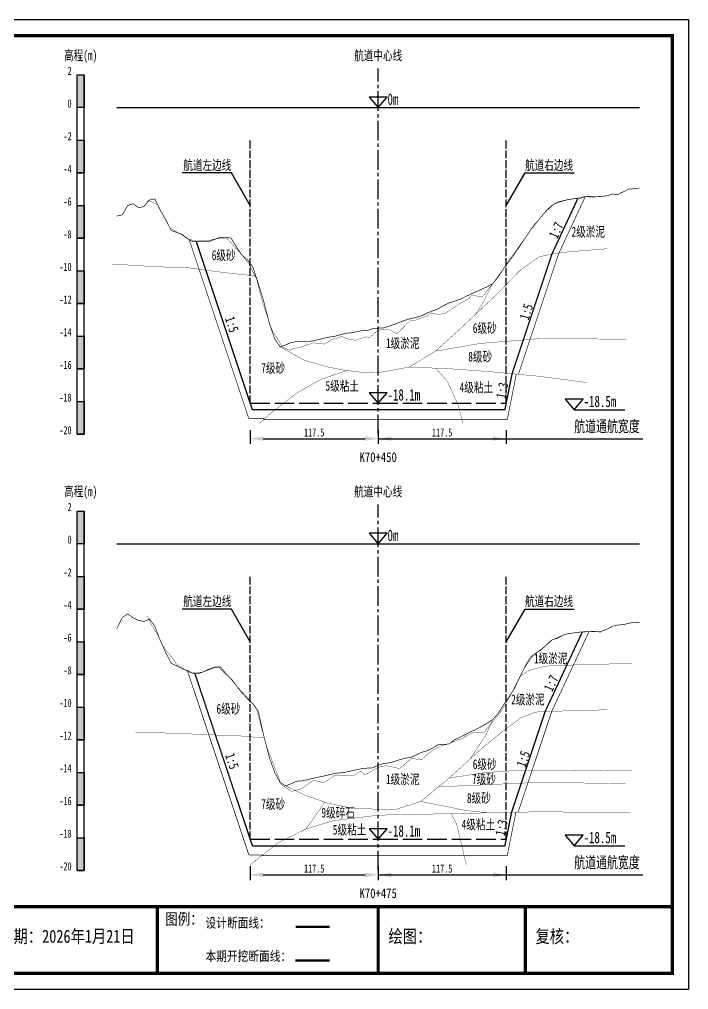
# Model space of a CAD drawing. Header units: millimetres. Extents: x 0 to 1680, y -8762 to 0.
# Drawn here: x 845.2 to 1050, y -4752 to -4455 of the extents above; entities that cross this region are included whole.
import ezdxf
from ezdxf.enums import TextEntityAlignment as Align

# ---------------------------------------------------------------- set-up
doc = ezdxf.new("R2010")
doc.units = ezdxf.units.MM
for name, pattern in [('ACAD_ISO02W100', [15, 12, -3]), ('ACAD_ISO05W100', [33, 24, -3, 0, -3, 0, -3]), ('CENTER2', [1.125, 0.75, -0.125, 0.125, -0.125])]:
    doc.linetypes.add(name, pattern=pattern)
for name, color, linetype in [('0-桩号', 1, 'Continuous'), ('0-航道左右边线标注', 8, 'Continuous'), ('1-疏浚底高', 7, 'Continuous'), ('1-通航宽度', 7, 'Continuous'), ('1-通航底高', 7, 'Continuous'), ('202601', 5, 'Continuous'), ('DMX', 20, 'Continuous'), ('L1', 7, 'Continuous'), ('图幅外框线', 145, 'Continuous'), ('地质分层', 6, 'Continuous'), ('坡比', 1, 'Continuous'), ('尺寸标注', 1, 'Continuous'), ('开挖线', 4, 'Continuous'), ('标尺', 7, 'Continuous'), ('超挖线', 3, 'Continuous'), ('辅助框', 7, 'Continuous'), ('通航底面线', 7, 'ACAD_ISO02W100')]:
    doc.layers.add(name, color=color, linetype=linetype)
doc.styles.get("Standard").update_dxf_attribs({"font": 'arial.ttf'})
doc.styles.add('仿宋', font='仿宋_GB2312.ttf', dxfattribs={"width": 0.8})
doc.styles.add('仿宋GB2312', font='仿宋_GB2312.ttf', dxfattribs={"width": 0.7, "height": 2.5})
doc.styles.add('仿宋体', font='仿宋_GB2312.ttf', dxfattribs={"width": 0.8})
doc.dimstyles.new('2000', dxfattribs={"dimtxt": 3, "dimasz": 2.5, "dimexe": 1.25, "dimexo": 0.625, "dimtad": 1, "dimlfac": 2, "dimdsep": 46, "dimtxsty": 'Standard', "dimcen": 2.5, "dimadec": 0, "dimazin": 0, "dimtfac": 1, "dimtmove": 0, "dimatfit": 3, "dimfxl": 0, "dimarcsym": 0})

# ---------------------------------------------------------------- blocks, each defined once
blk = doc.blocks.new('标尺')
at = {"layer": '标尺', "linetype": 'Continuous'}
for points in [[(-2.116669999959413, 100), (0, 100), (0, 90), (-2.116669999959413, 90)], [(-2.116669999959413, 80), (0, 80), (0, 70), (-2.116669999959413, 70)], [(-2.116669999959413, 60), (0, 60), (0, 50), (-2.116669999959413, 50)], [(-2.116669999959413, 40), (0, 40), (0, 30), (-2.116669999959413, 30)], [(-2.116669999959413, 20), (0, 20), (0, 10), (-2.116669999959413, 10)], [(-2.116669999959413, 0), (0, 0), (0, -10), (-2.116669999959413, -10)]]:
    blk.add_hatch(color=256, dxfattribs=at).paths.add_polyline_path(points)
for p, q in [((-2.116669999959413, -10), (-2.116669999959413, 100)), ((0, -10), (0, 100)), ((-2.116669999959413, 80), (0, 80)), ((-2.116669999959413, 70), (0, 70)), ((-2.116669999959413, 60), (0, 60)), ((-2.116669999959413, 50), (0, 50)), ((-2.116669999959413, 40), (0, 40)), ((-2.116669999959413, 30), (0, 30)), ((-2.116669999959413, 20), (0, 20)), ((-2.116669999959413, 10), (0, 10)), ((-2.116669999959413, 0), (0, 0)), ((-2.116669999959413, -10), (0, -10))]:
    blk.add_line(p, q, dxfattribs=at)
at = {"layer": '标尺'}
for points in [[(-2.116669999959413, 100), (0, 100), (0, 90), (-2.116669999959413, 90)], [(-2.116669999959413, 100), (0, 100), (0, 90), (-2.116669999959413, 90)], [(-2.116669999959413, 80), (0, 80), (0, 70), (-2.116669999959413, 70)], [(-2.116669999959413, 80), (0, 80), (0, 70), (-2.116669999959413, 70)], [(-2.116669999959413, 60), (0, 60), (0, 50), (-2.116669999959413, 50)], [(-2.116669999959413, 60), (0, 60), (0, 50), (-2.116669999959413, 50)], [(-2.116669999959413, 40), (0, 40), (0, 30), (-2.116669999959413, 30)], [(-2.116669999959413, 40), (0, 40), (0, 30), (-2.116669999959413, 30)], [(-2.116669999959413, 20), (0, 20), (0, 10), (-2.116669999959413, 10)], [(-2.116669999959413, 20), (0, 20), (0, 10), (-2.116669999959413, 10)], [(-2.116669999959413, 0), (0, 0), (0, -10), (-2.116669999959413, -10)], [(-2.116669999959413, 0), (0, 0), (0, -10), (-2.116669999959413, -10)]]:
    blk.add_lwpolyline(points, close=True, dxfattribs=at)
at = {"layer": '标尺', "style": '仿宋GB2312', "width": 0.7}
blk.add_text('高程(m)', height=3, dxfattribs=at).set_placement((-1.058334999950603, 106.0000000009313), align=Align.MIDDLE_CENTER)
for s, p in [('2', (-3.816669999971054, 100)), ('0', (-3.816669999971054, 90)), ('-2', (-3.816669999971054, 80)), ('-4', (-3.816669999971054, 70)), ('-6', (-3.816669999971054, 60)), ('-8', (-3.816669999971054, 50)), ('-10', (-3.816669999971054, 40)), ('-12', (-3.816669999971054, 30)), ('-14', (-3.816669999971054, 20)), ('-16', (-3.816669999971054, 10)), ('-18', (-3.816669999971054, 0)), ('-20', (-3.816669999971054, -10))]:
    blk.add_text(s, height=2.5, dxfattribs=at).set_placement(p, align=Align.RIGHT)
blk = doc.blocks.new('通航底高')
at = {"layer": '1-通航底高'}
for p, q in [((-2.762494692986365, 3.232132659759372), (5.923793651163578e-06, 6.932765245437622e-06)), ((2.762506540631875, 3.232132659759372), (-2.762494692986365, 3.232132659759372)), ((5.923793651163578e-06, 6.932765245437622e-06), (2.762506540631875, 3.232132659759372))]:
    blk.add_line(p, q, dxfattribs=at)
at = {"layer": '1-通航底高', "style": '仿宋', "width": 0.7}
blk.add_attdef('通航底高', (2.856129719933961, 0.8203305718488991), '', height=3.5, dxfattribs=at)
blk = doc.blocks.new('疏浚底高')
at = {"layer": '1-疏浚底高'}
for p, q in [((-2.762500616780017, 3.232125726994127), (0, 0)), ((2.762500616838224, 3.232125726994127), (-2.762500616780017, 3.232125726994127)), ((0, 0), (2.762500616838224, 3.232125726994127)), ((-5.923793651163578e-06, -6.932765245437622e-06), (15.51466270413067, -6.932765245437622e-06))]:
    blk.add_line(p, q, dxfattribs=at)
at = {"layer": '1-疏浚底高', "style": '仿宋', "width": 0.7}
blk.add_attdef('疏浚底高', (2.856123796140309, 0.8203236390836537), '', height=3.5, dxfattribs=at)
blk = doc.blocks.new('*D246')
at = {"layer": 'Defpoints', "color": 0}
for p in [(915.833333335574, -4572.5), (955, -4572.5), (955, -4583.352674492401)]:
    blk.add_point(p, dxfattribs=at)
at = {"layer": '尺寸标注', "color": 0, "lineweight": -2, "ltscale": 0.5}
for p, q in [((915.833333335574, -4580.75), (915.833333335574, -4584.952674492401)), ((955, -4580.75), (955, -4584.952674492401)), ((919.833333335574, -4583.352674492401), (951, -4583.352674492401))]:
    blk.add_line(p, q, dxfattribs=at)
at = {"layer": '尺寸标注', "color": 0}
for points in [[(919.833333335574, -4582.686007825734), (919.833333335574, -4584.019341159068), (915.833333335574, -4583.352674492401)], [(951, -4584.019341159068), (951, -4582.686007825734), (955, -4583.352674492401)]]:
    blk.add_solid(points, dxfattribs=at)
at = {"layer": '尺寸标注', "color": 0, "insert": (935.416666667787, -4581.456245920973), "char_height": 2.5, "attachment_point": 5, "style": '仿宋GB2312'}
blk.add_mtext('117.5', dxfattribs=at)
blk = doc.blocks.new('*D247')
at = {"layer": 'Defpoints', "color": 0}
for p in [(915.8333333328801, -4706), (955, -4706), (955, -4716.852644127249)]:
    blk.add_point(p, dxfattribs=at)
at = {"layer": '尺寸标注', "color": 0, "lineweight": -2, "ltscale": 0.5}
for p, q in [((915.8333333328801, -4714.25), (915.8333333328801, -4718.452644127249)), ((955, -4714.25), (955, -4718.452644127249)), ((919.8333333328801, -4716.852644127249), (951, -4716.852644127249))]:
    blk.add_line(p, q, dxfattribs=at)
at = {"layer": '尺寸标注', "color": 0}
for points in [[(919.8333333328801, -4716.185977460582), (919.8333333328801, -4717.519310793916), (915.8333333328801, -4716.852644127249)], [(951, -4717.519310793916), (951, -4716.185977460582), (955, -4716.852644127249)]]:
    blk.add_solid(points, dxfattribs=at)
at = {"layer": '尺寸标注', "color": 0, "insert": (935.41666666644, -4714.956215555821), "char_height": 2.5, "attachment_point": 5, "style": '仿宋GB2312'}
blk.add_mtext('117.5', dxfattribs=at)
blk = doc.blocks.new('*D303')
at = {"layer": 'Defpoints', "color": 0}
for p in [(955, -4572.5), (994.1666666673218, -4572.5), (994.1666666673218, -4583.352620612484)]:
    blk.add_point(p, dxfattribs=at)
at = {"layer": '尺寸标注', "color": 0, "lineweight": -2, "ltscale": 0.5}
for p, q in [((955, -4580.75), (955, -4584.952620612485)), ((994.1666666673218, -4580.75), (994.1666666673218, -4584.952620612485)), ((959, -4583.352620612484), (990.1666666673218, -4583.352620612484))]:
    blk.add_line(p, q, dxfattribs=at)
at = {"layer": '尺寸标注', "color": 0}
for points in [[(959, -4582.685953945817), (959, -4584.019287279151), (955, -4583.352620612484)], [(990.1666666673218, -4584.019287279151), (990.1666666673218, -4582.685953945817), (994.1666666673218, -4583.352620612484)]]:
    blk.add_solid(points, dxfattribs=at)
at = {"layer": '尺寸标注', "color": 0, "insert": (974.5833333336609, -4581.456192041056), "char_height": 2.5, "attachment_point": 5, "style": '仿宋GB2312'}
blk.add_mtext('117.5', dxfattribs=at)
blk = doc.blocks.new('*D304')
at = {"layer": 'Defpoints', "color": 0}
for p in [(955, -4706), (994.1666666671999, -4706), (994.1666666671999, -4716.852590236453)]:
    blk.add_point(p, dxfattribs=at)
at = {"layer": '尺寸标注', "color": 0, "lineweight": -2, "ltscale": 0.5}
for p, q in [((955, -4714.25), (955, -4718.452590236453)), ((994.1666666671999, -4714.25), (994.1666666671999, -4718.452590236453)), ((959, -4716.852590236453), (990.1666666671999, -4716.852590236453))]:
    blk.add_line(p, q, dxfattribs=at)
at = {"layer": '尺寸标注', "color": 0}
for points in [[(959, -4716.185923569786), (959, -4717.51925690312), (955, -4716.852590236453)], [(990.1666666671999, -4717.51925690312), (990.1666666671999, -4716.185923569786), (994.1666666671999, -4716.852590236453)]]:
    blk.add_solid(points, dxfattribs=at)
at = {"layer": '尺寸标注', "color": 0, "insert": (974.5833333336, -4714.956161665024), "char_height": 2.5, "attachment_point": 5, "style": '仿宋GB2312'}
blk.add_mtext('117.5', dxfattribs=at)

msp = doc.modelspace()

# ---------------------------------------------------------------- linework, layer by layer
at = {"layer": '0-航道左右边线标注', "linetype": 'ACAD_ISO02W100', "ltscale": 0.2}
for points in [[(915.8333333333721, -4572.5), (915.8333333336059, -4491.999999999898)], [(994.1666666666279, -4572.5), (994.1666666668616, -4492.000000000102)], [(915.8333333333721, -4706), (915.8333333336059, -4625.499999998967)], [(994.1666666666279, -4706), (994.1666666668616, -4625.499999999171)]]:
    msp.add_lwpolyline(points, dxfattribs=at)
at = {"layer": '0-航道左右边线标注'}
for points in [[(915.8333333330256, -4511.999999999898), (910.0598306411584, -4501.999999999882), (895.0598306411584, -4501.999999999838)], [(994.1666666668034, -4512.000000000102), (999.9401693587288, -4502.000000000118), (1014.940169358729, -4502.000000000162)], [(915.8333333330256, -4645.499999998967), (910.0598306411584, -4635.49999999895), (895.0598306411584, -4635.499999998907)], [(994.1666666668034, -4645.499999999171), (999.9401693587288, -4635.499999999187), (1014.940169358729, -4635.499999999231)]]:
    msp.add_lwpolyline(points, dxfattribs=at)
at = {"layer": '1-通航宽度'}
for points in [[(955, -4583.35), (1036, -4583.35)], [(955, -4716.85), (1036, -4716.85)]]:
    msp.add_lwpolyline(points, dxfattribs=at)
at = {"layer": '202601', "color": 1, "linetype": 'Continuous', "const_width": 0.1}
for points in [[(884.1660000001984, -4510.700000000001), (884.3830370372355, -4510.699998855591), (884.6730370372355, -4510.450000286102), (885.7863703705685, -4510.900001049042), (887.5163703705684, -4511.849998950951), (889.0730370372355, -4514.850000858311), (891.0697037039025, -4518.449999809261), (891.3463703705685, -4518.849999427792), (892.6163703705685, -4519.599999904633), (894.0997037039025, -4520.550000190733), (894.3630370372355, -4520.650000095369), (894.9597037039025, -4521.000000953671), (896.8030370372355, -4522.300002098082), (899.2163703705685, -4522.74999809265), (899.5397037039025, -4522.85000038147), (899.8430370372355, -4522.799999237061), (902.8997037039024, -4522.799999237061), (904.5197037039025, -4522.300002098082), (905.8763703705685, -4522.100002288818), (906.8463703705685, -4522.149998664852), (908.7897037039025, -4522.100002288818), (911.7697037039025, -4525.449997901909), (912.0930370372355, -4525.699998855591), (912.5563703705685, -4526.250001907352), (915.4563703705685, -4529.800002098082), (917.7730370372356, -4534.449998855591), (919.4663703705685, -4541.000000953671), (920.8597037039025, -4545.299999237061), (922.4630370372355, -4550.000001907352), (925.7963703705685, -4555.400001525883), (927.4763703705685, -4556.050002098082), (927.9497037039025, -4556.299998283383), (928.9830370372355, -4555.850002288818), (931.5197037039025, -4555.24999809265), (932.7730370372356, -4554.800002098082), (934.9097037039026, -4554.10000038147), (934.9930370372355, -4553.99999809265), (935.1763703705685, -4553.99999809265), (938.4697037039025, -4554.399997711182), (940.7697037039025, -4553.100001335142), (941.4663703705685, -4552.70000171661), (942.3130370372355, -4552.599999427792), (943.9497037039025, -4552.100002288818), (945.9097037039026, -4552.900001525883), (947.9797037039025, -4553.199998855591), (951.2697037039025, -4552.199999809261), (952.4930370372355, -4552.300002098082), (954.7530370372355, -4550.299999237061), (954.9930370372355, -4550.049998283383), (955.4497037039025, -4550.099999427792), (958.2530370372355, -4549.800002098082), (960.0263703705687, -4550.899998664852), (960.7897037039024, -4551.200000762939), (961.2530370372356, -4550.800001144409), (964.6030370372355, -4547.349998474119), (965.4363703705685, -4547.050001144409), (966.2430370372354, -4547.100002288818), (969.9930370372354, -4545.800001144409), (971.3497037039024, -4544.849998474119), (973.3863703705683, -4545.400001525883), (975.7530370372356, -4544.849998474119), (978.0930370372355, -4543.25), (979.9263703705685, -4542.050001144409), (982.5130370372353, -4540.649997711182), (983.4830370372356, -4539.600002288818), (985.7497037039025, -4539.699999809261), (986.9563703705685, -4539.849998474119), (987.7563703705684, -4538.900000572201), (991.2997037039027, -4534.150001525883), (992.5030370372356, -4532.450000762939), (993.0230370372356, -4531.850001335142), (994.3563703705686, -4530.049998283383), (996.5597037039024, -4527.100002288818), (997.2397037039025, -4526.200000762939), (1002.076370370568, -4518.749999523159), (1002.996370370568, -4517.550000667568), (1005.226370370568, -4515.199999332432), (1005.703037037235, -4514.5), (1009.283037037235, -4511.0499997139), (1010.323037037236, -4510.75), (1011.933037037235, -4510.399999141689), (1013.359703703903, -4510.050000667568), (1014.526370370568, -4509.950000762939), (1018.209703703903, -4509.200000286102), (1018.213037037236, -4509.200000286102), (1018.216370370568, -4509.200000286102), (1020.573037037236, -4509.5), (1022.326370370568, -4509.249999046318), (1023.129703703903, -4509.000000476841)], [(884.1659999998005, -4637.599999999069), (884.7730370368376, -4638.299999712966), (885.7597037035046, -4640.699999808328), (887.6430370368375, -4643.550000666637), (888.8697037035046, -4646.499999045398), (892.4730370368376, -4651.150000571268), (893.2297037035046, -4652.349999426859), (893.5697037035046, -4652.600000380538), (894.2963703701706, -4653.050001143478), (897.2530370368376, -4654.900000571268), (898.9797037035046, -4655.100000380538), (901.4263703701706, -4654.749999522228), (902.5963703701706, -4654.099998950027), (905.5930370368376, -4652.949998854659), (905.7797037035045, -4652.900000094436), (905.8563703701706, -4652.949998854659), (906.7630370368375, -4653.899999140758), (910.1863703701706, -4657.250001906419), (910.3930370368375, -4657.650001524949), (913.7163703701706, -4661.249998091716), (916.3630370368376, -4664.199998854659), (917.6497037035047, -4665.649998663926), (917.8630370368376, -4666.449997900987), (920.4630370368376, -4676.200001715677), (920.8397037035046, -4677.749999045398), (921.4763703701706, -4679.14999771025), (925.3163703701706, -4689.199998854659), (927.8497037035046, -4690.899999617599), (928.5930370368376, -4691.299999236129), (929.5897037035046, -4691.000001906419), (931.4363703701706, -4690.550001143478), (934.5130370368375, -4688.399999617599), (935.1697037035046, -4687.949998854659), (936.6663703701706, -4688.250000952738), (938.4697037035046, -4688.650000571268), (938.9963703701706, -4688.250000952738), (941.7597037035046, -4686.400001524949), (943.0463703701706, -4686.350000380538), (944.8897037035046, -4686.600001334209), (947.7330370368376, -4686.350000380538), (949.7163703701706, -4685.100000380538), (951.0030370368376, -4686.249998091716), (954.2597037035046, -4684.399998663919), (955.0563703701706, -4683.949997900978), (957.4230370368376, -4683.450000762008), (960.6463703701706, -4684.100001334209), (961.5630370368376, -4684.500000952738), (962.1397037035044, -4683.850000380538), (965.1930370368377, -4681.200001715677), (967.9230370368377, -4681.64999771025), (968.1063703701707, -4681.699998854659), (968.2730370368376, -4681.600001334209), (969.3597037035047, -4680.649998663919), (971.8430370368376, -4678.599999426859), (972.0930370368376, -4678.500001906419), (974.5263703701705, -4677.299998282459), (976.3230370368376, -4676.850002287887), (978.0497037035047, -4676.099999426859), (980.1130370368376, -4675.3000001898), (980.5097037035046, -4675.350001334209), (981.4630370368377, -4674.649999617599), (983.9297037035046, -4673.399999617599), (987.1530370368375, -4673.450000762008), (987.2063703701706, -4673.450000762008), (987.2297037035046, -4673.450000762008), (987.3097037035045, -4673.349998473186), (991.0197037035045, -4668.850000380538), (992.2330370368377, -4667.349999426859), (994.4363703701706, -4663.799999236129), (995.6097037035047, -4661.699998854659), (999.0830370368376, -4654.749999522228), (999.3830370368375, -4654.199998854659), (999.4497037035046, -4654.0500001898), (999.7797037035045, -4653.550000666637), (1002.809703703505, -4649.249999999069), (1003.673037036838, -4648.6999993315), (1005.833037036838, -4647.049999712966), (1007.563037036838, -4645.3000001898), (1010.756370370171, -4643.799999236129), (1012.129703703505, -4643.350000857379), (1014.019703703505, -4642.900000094436), (1016.989703703505, -4642.600000380538), (1018.309703703505, -4642.549999236129), (1019.539703703505, -4642.349999426868), (1020.84637037017, -4642.249999522228), (1022.859703703505, -4642.600000380538), (1023.263037036837, -4642.549999236129)]]:
    msp.add_lwpolyline(points, dxfattribs=at)
at = {"layer": 'DMX', "color": 7, "linetype": 'Continuous', "const_width": 0.2}
for points in [[(874.9999999999995, -4515.205000000075), (874.9999999999995, -4515.205000000075), (876.6666666666279, -4514.850000000093), (878.3333333333721, -4511.98499999987), (880, -4511.424999999814), (881.6666666666279, -4512.629999999888), (883.3333333333721, -4512.285000000149), (885, -4510.274999999907), (886.6666666666279, -4509.970000000205), (888.3333333333721, -4513.419999999925), (890, -4516.350000000093), (891.6666666666279, -4519.604999999981), (893.3333333333721, -4520.209999999963), (895, -4520.830000000075), (896.6666666666279, -4522.104999999981), (898.3333333333721, -4523.089999999851), (900, -4523.029999999795), (901.6666666666279, -4523.035000000149), (903.3333333333721, -4522.950000000186), (905, -4522.314999999944), (906.6666666666279, -4521.709999999963), (908.3333333333721, -4521.660000000149), (910, -4521.964999999851), (911.6666666666279, -4524.75), (913.3333333333721, -4527.185000000056), (915, -4528.604999999981), (916.6666666666279, -4530.879999999888), (918.3333333333721, -4535.935000000056), (920, -4541.39000000013), (921.6666666666279, -4547.959999999963), (923.3333333333721, -4552.774999999907), (925, -4555.25), (926.6666666666279, -4554.645000000019), (928.3333333333721, -4553.915000000037), (930, -4553.654999999795), (931.6666666666279, -4553.629999999888), (933.3333333333721, -4553.714999999851), (935, -4553.399999999907), (936.6666666666279, -4553.060000000056), (938.3333333333721, -4552.595000000205), (940, -4552.245000000112), (941.6666666666279, -4552.035000000149), (943.3333333333721, -4551.540000000037), (945, -4551.100000000093), (946.6666666666279, -4550.939999999944), (948.3333333333721, -4550.60999999987), (950, -4550.305000000168), (951.6666666666279, -4550.229999999981), (953.3333333333721, -4549.680000000168), (955, -4549.5), (956.6666666666279, -4549.439999999944), (958.3333333333721, -4548.904999999795), (960, -4548.350000000093), (961.6666666666279, -4547.645000000019), (963.3333333333721, -4547.069999999832), (965, -4546.560000000056), (966.6666666666279, -4546.23499999987), (968.3333333333721, -4545.700000000186), (970, -4544.879999999888), (971.6666666666279, -4544.254999999888), (973.3333333333721, -4543.584999999963), (975, -4542.615000000224), (976.6666666666279, -4541.810000000056), (978.3333333333721, -4541.285000000149), (980, -4540.700000000186), (981.6666666666279, -4539.875), (983.3333333333721, -4539.115000000224), (985, -4538.339999999851), (986.6666666666279, -4537.575000000186), (988.3333333333721, -4536.854999999981), (990, -4535.915000000037), (991.6666666666279, -4533.959999999963), (993.3333333333721, -4531.370000000112), (995, -4528.850000000093), (996.6666666666279, -4526.689999999944), (998.3333333333721, -4524.229999999981), (1000, -4521.924999999814), (1001.666666666628, -4519.430000000168), (1003.333333333372, -4517.354999999981), (1005, -4515.314999999944), (1006.666666666628, -4513.279999999795), (1008.333333333372, -4511.830000000075), (1010, -4511.01500000013), (1011.666666666628, -4510.560000000056), (1013.333333333372, -4510.120000000112), (1015, -4509.899999999907), (1016.666666666628, -4509.810000000056), (1018.333333333372, -4509.279999999795), (1020, -4509.115000000224), (1021.666666666628, -4509.334999999963), (1023.333333333372, -4509.180000000168), (1025, -4508.98499999987), (1026.666666666628, -4508.475000000093), (1028.333333333372, -4508.580000000075), (1030, -4507.785000000149), (1031.666666666628, -4506.970000000205), (1033.333333333372, -4506.825000000186), (1035, -4506.604999999981)], [(874.9999999999991, -4641.564999999945), (874.9999999999991, -4641.564999999945), (876.6666666666279, -4638.125), (878.3333333333721, -4636.98499999987), (880, -4638.229999999981), (881.6666666666279, -4638.990000000224), (883.3333333333721, -4639.294999999925), (885, -4638.564999999944), (886.6666666666279, -4640.754999999888), (888.3333333333721, -4645.189999999944), (890, -4648.884999999776), (891.6666666666279, -4652.120000000112), (893.3333333333721, -4652.919999999925), (895, -4653.790000000037), (896.6666666666279, -4654.334999999963), (898.3333333333721, -4655.194999999832), (900, -4655.229999999981), (901.6666666666279, -4654.645000000019), (903.3333333333721, -4653.995000000112), (905, -4653.415000000037), (906.6666666666279, -4653.189999999944), (908.3333333333721, -4655.149999999907), (910, -4656.810000000056), (911.6666666666279, -4659.075000000186), (913.3333333333721, -4661.225000000093), (915, -4662.995000000112), (916.6666666666279, -4664.51500000013), (918.3333333333721, -4666.915000000037), (920, -4674.379999999888), (921.6666666666279, -4680.834999999963), (923.3333333333721, -4685.560000000056), (925, -4688.595000000205), (926.6666666666279, -4689.595000000205), (928.3333333333721, -4689), (930, -4688.229999999981), (931.6666666666279, -4688.095000000205), (933.3333333333721, -4687.774999999907), (935, -4687.330000000075), (936.6666666666279, -4686.979999999981), (938.3333333333721, -4686.64000000013), (940, -4686.229999999981), (941.6666666666279, -4685.825000000186), (943.3333333333721, -4685.665000000037), (945, -4685.439999999944), (946.6666666666279, -4685.055000000168), (948.3333333333721, -4684.694999999832), (950, -4684.35999999987), (951.6666666666279, -4684.200000000186), (953.3333333333721, -4684.10999999987), (955, -4683.325000000186), (956.6666666666279, -4682.770000000019), (958.3333333333721, -4682.615000000224), (960, -4682.154999999795), (961.6666666666279, -4681.600000000093), (963.3333333333721, -4681.160000000149), (965, -4680.910000000149), (966.6666666666279, -4680.160000000149), (968.3333333333721, -4679.35999999987), (970, -4678.850000000093), (971.6666666666279, -4678.044999999925), (973.3333333333721, -4677.035000000149), (975, -4676.964999999851), (976.6666666666279, -4676.810000000056), (978.3333333333721, -4675.555000000168), (980, -4674.740000000224), (981.6666666666279, -4673.939999999944), (983.3333333333721, -4673.040000000037), (985, -4672.310000000056), (986.6666666666279, -4671.435000000056), (988.3333333333721, -4670.439999999944), (990, -4669.379999999888), (991.6666666666279, -4667.549999999814), (993.3333333333721, -4664.870000000112), (995, -4662.455000000075), (996.6666666666279, -4659.85999999987), (998.3333333333721, -4656.415000000037), (1000, -4652.970000000205), (1001.666666666628, -4650.209999999963), (1003.333333333372, -4648.975000000093), (1005, -4647.904999999795), (1006.666666666628, -4646.345000000205), (1008.333333333372, -4644.895000000019), (1010, -4644.384999999776), (1011.666666666628, -4643.435000000056), (1013.333333333372, -4643.009999999776), (1015, -4642.790000000037), (1016.666666666628, -4642.560000000056), (1018.333333333372, -4642.435000000056), (1020, -4642.365000000224), (1021.666666666628, -4642.470000000205), (1023.333333333372, -4642.294999999925), (1025, -4641.700000000186), (1026.666666666628, -4640.790000000037), (1028.333333333372, -4640.39000000013), (1030, -4640.279999999795), (1031.666666666628, -4639.879999999888), (1033.333333333372, -4639.520000000019), (1035, -4639.604999999981)]]:
    msp.add_lwpolyline(points, dxfattribs=at)
at = {"layer": 'L1', "linetype": 'CENTER2', "ltscale": 8}
for p, q in [((954.9999999999995, -4582), (954.9999999999995, -4470)), ((954.9999999999995, -4715.499999999069), (954.9999999999995, -4603.499999999069))]:
    msp.add_line(p, q, dxfattribs=at)
at = {"layer": 'L1'}
for p, q in [((952.2374993832195, -4478.767874272773), (954.9999999999995, -4481.999999999767)), ((957.7625006168378, -4478.767874272773), (952.2374993832195, -4478.767874272773)), ((954.9999999999995, -4481.999999999767), (957.7625006168378, -4478.767874272773)), ((874.9999999999995, -4481.999999999767), (1035, -4482.000000000233)), ((952.2374993832195, -4612.267874271842), (954.9999999999995, -4615.499999998836)), ((957.7625006168378, -4612.267874271842), (952.2374993832195, -4612.267874271842)), ((954.9999999999995, -4615.499999998836), (957.7625006168378, -4612.267874271842)), ((874.9999999999995, -4615.499999998836), (1035, -4615.499999999302))]:
    msp.add_line(p, q, dxfattribs=at)
at = {"layer": '图幅外框线'}
msp.add_lwpolyline([(630.0000000001985, -4454.999999999767), (1050.000000000198, -4454.999999999767), (1050.000000000198, -4751.999999999767), (630.0000000001985, -4751.999999999767)], close=True, dxfattribs=at)
at = {"layer": '地质分层', "linetype": 'ACAD_ISO05W100', "ltscale": 0.2, "const_width": 0.1, "flags": 128}
for points in [[(925, -4555.25), (932.449288004078, -4559.360476332717), (939.2895246122498, -4561.335263257381), (944.6595721065532, -4562.414774962235), (950.6517311196076, -4563.108799507841), (955, -4563.150000079535), (964.4613766262773, -4561.441979472991), (972.5526707849931, -4556.559813287109), (979.7787156353006, -4549.999450714793), (991.5289516014745, -4538.920025558211), (998.6177081778878, -4531.631878531538), (1004.166901093908, -4527.748053306714), (1008.123746466241, -4526.780418426264), (1013.453299472691, -4526.119650412351), (1025.174232465681, -4525.198602220044)], [(873.5942235804396, -4529.88173259655), (887.606256094412, -4530.746033266652), (896.4537715745391, -4530.972367659677), (905.8337391670793, -4532.25070458604), (911.6962901788065, -4532.928178523201), (917.5399403735064, -4533.528639153112)], [(984.9248938075034, -4545.147063403856), (987.2621653204551, -4541.34765166929), (990, -4535.915000000037)], [(972.5526707849931, -4556.559813287109), (986.1035445543239, -4554.212694157381), (1004.166901093908, -4552.728999681771), (1031.046958369203, -4552.886795517057)], [(964.4613766262773, -4561.441979472991), (976.6504737393698, -4561.919450641144), (989.1716427385109, -4562.831001761835), (1004.166901093908, -4564.229000635445), (1018.691697166068, -4566.145748362876)], [(972.5930834583705, -4561.760514596943), (976.1318196565844, -4565.693479672074), (979.5477091058856, -4573.26439111121), (980.9418373263607, -4578.571186460707)], [(918.7441569494758, -4578.571186460707), (922.0786838586209, -4575.597851907834), (930.0407202958595, -4569.419855549466), (937.3878214524593, -4565.214934629854), (945.4442013590597, -4562.505652383901)], [(998.5532428394072, -4655.960447051097), (1001.223366146209, -4654.332435693592), (1004.166901093908, -4653.466089370195), (1006.884549699374, -4652.93811901845), (1012.948143552523, -4652.690751018934), (1032.680236042594, -4652.13307489641)], [(926.6666666666279, -4689.595000000205), (932.5336942359572, -4692.485798295122), (939.4776445744792, -4694.889228685759), (946.6924979103496, -4696.412518766243), (955, -4696.800000132527), (960.5, -4696.800000132527), (968.0292485519312, -4694.406589499675), (976.7542729009874, -4687.211265444756), (986.494820406544, -4678.346033968497), (993.856530334102, -4672.370395717211), (998.7435486430768, -4668.765837405808), (1002.339954659226, -4667.37671444146), (1004.166901093908, -4666.914035855792), (1025.175599368173, -4666.336264898535)], [(990, -4669.379999999888), (988.0937546537025, -4673.864892554469), (983.1805514271837, -4681.362472383305)], [(880.7085241480963, -4673.186405621935), (893.8415528970072, -4673.561388953123), (905.8337391670793, -4674.102470041718), (913.0854903173167, -4674.364948632661), (920.1569708592724, -4674.987948137801)], [(976.7542729009874, -4687.211265444756), (988.0935837908182, -4685.543740680441), (997.693425766076, -4684.903376270086), (1004.166901093908, -4685.067999470048), (1032.717313274043, -4684.797096315771)], [(973.4557419787161, -4689.931486952584), (989.4709089634707, -4689.214375793003), (1004.166901093908, -4688.568000105675), (1030.791860182537, -4688.927617911715)], [(932.8551726272563, -4702.838277960662), (934.8386336453259, -4700.179466941394), (938.6721082617296, -4694.61041758256)], [(968.0292485519312, -4694.406589499675), (976.0416040888522, -4695.982096696738), (981.8954496511724, -4697.186546914745), (988.7239974207478, -4697.892143063713)], [(915.9042206950317, -4713.747752078008), (924.3621799843386, -4707.064172979444), (932.8551726272563, -4702.838277960662), (941.2406925578834, -4700.295545994304), (955, -4698.599999846425), (1004.166901093908, -4697.56800105935), (1032.05445097317, -4697.817414253019)], [(977.3854243960232, -4698.13013637485), (979.0601520559285, -4701.53503134707), (981.8324012714438, -4713.171092311386), (981.9582972461085, -4713.747752078008)]]:
    msp.add_lwpolyline(points, dxfattribs=at)
at = {"layer": '开挖线', "linetype": 'Continuous', "const_width": 0.4, "flags": 128}
for points in [[(1008.205248460486, -4526.770313655601), (1016.105930959898, -4509.84027972817)], [(916.500000000025, -4574.5), (899.3511198949082, -4523.0533596836)], [(995.9736371493505, -4563.465147589755), (1008.205248460486, -4526.770313655601)], [(993.7666666674149, -4574.5), (995.9736371493505, -4563.465147589755)], [(916.500000000025, -4574.5), (993.7666666674149, -4574.5)], [(1006.112253647289, -4666.860535720168), (1017.481005509424, -4642.498924586849)], [(916.5000000000255, -4708), (898.9023162138419, -4655.206948640373)], [(995.8180183369413, -4697.74324165184), (1006.112253647289, -4666.860535720168)], [(993.7666666674154, -4708), (995.8180183369413, -4697.74324165184)], [(916.5000000000255, -4708), (993.7666666674154, -4708)]]:
    msp.add_lwpolyline(points, dxfattribs=at)
at = {"layer": '超挖线', "linetype": 'ACAD_ISO02W100', "ltscale": 0.5, "const_width": 0.2, "flags": 128}
for points in [[(1010.328071187347, -4526.507122097993), (1018.369044698177, -4509.276464574688)], [(915.4166548191133, -4577.25), (897.1253484671211, -4522.376080944025)], [(997.9133689878963, -4563.645987616724), (1010.291478552906, -4526.511658921692)], [(994.4999999674155, -4577.5), (997.2825643511401, -4563.587178081686)], [(915.416654819157, -4577.25), (920.2258374421635, -4577.25)], [(919.945468142153, -4577.5), (994.4999999674155, -4577.5)], [(1008.138255432589, -4666.804817608764), (1019.534377447842, -4642.384556147368)], [(915.4166548191133, -4710.75), (896.6049249746793, -4654.314810466698)], [(997.8321219988879, -4697.700966208607), (1008.1307695747, -4666.805023481171)], [(994.4999999674155, -4711), (997.1569724878373, -4697.715137398187)], [(915.416654819157, -4710.75), (919.6978265851267, -4710.75)], [(919.3814557019305, -4711), (994.4999999674155, -4711)]]:
    msp.add_lwpolyline(points, dxfattribs=at)
at = {"layer": '辅助框', "color": 24, "const_width": 1}
msp.add_lwpolyline([(1045.000000000198, -4746.999999999767), (1045.000000000198, -4459.999999999767), (655.0000000001985, -4459.999999999767), (655.0000000001985, -4746.999999999767)], close=True, dxfattribs=at)
for points in [[(655.0000000001985, -4726.581966023159), (1045.000000000198, -4726.581966023159)], [(887.3787765660833, -4726.581966023159), (887.3787765660833, -4746.999999999767)], [(955.0000000001985, -4726.581966023159), (955.0000000001985, -4746.999999999767)], [(1000.000000000198, -4726.581966023159), (1000.000000000198, -4726.581966023159), (1000.000000000198, -4746.999999999767)]]:
    msp.add_lwpolyline(points, dxfattribs=at)
at = {"layer": '辅助框', "color": 7, "lineweight": 50}
msp.add_lwpolyline([(929.7886391459806, -4732.780435455889), (940.1471387557617, -4732.780435455889)], dxfattribs=at)
at = {"layer": '辅助框', "color": 1, "lineweight": 50}
msp.add_lwpolyline([(929.7167638425658, -4743.106961125548), (940.0752634523469, -4743.106961125548)], dxfattribs=at)
at = {"layer": '通航底面线', "ltscale": 0.5}
for points in [[(915.8333333333721, -4572.5), (955, -4572.5), (994.1666666666279, -4572.5)], [(915.8333333333721, -4706), (955, -4706), (994.1666666666279, -4706)]]:
    msp.add_lwpolyline(points, dxfattribs=at)

# ---------------------------------------------------------------- block references
at = {"layer": '1-疏浚底高'}
for p in [(1015, -4574.5), (1015, -4708)]:
    msp.add_blockref('疏浚底高', p, dxfattribs=at).add_auto_attribs({'疏浚底高': '-18.5m'})
at = {"layer": '1-通航底高'}
for p in [(955, -4572.5), (955, -4706)]:
    msp.add_blockref('通航底高', p, dxfattribs=at).add_auto_attribs({'通航底高': '-18.1m'})
at = {"layer": '标尺'}
for p in [(864.9999999999995, -4572), (864.9999999999995, -4705.499999999069)]:
    msp.add_blockref('标尺', p, dxfattribs=at)

# ---------------------------------------------------------------- texts
at = {"layer": '0-桩号', "style": '仿宋', "width": 0.8}
for s, p in [('K70+450', (955, -4589.0289)), ('K70+475', (955, -4722.5289))]:
    msp.add_text(s, height=3, dxfattribs=at).set_placement(p, align=Align.MIDDLE)
at = {"layer": '0-航道左右边线标注', "style": '仿宋', "width": 0.7}
for p in [(910.0598306411584, -4501.999999999882), (910.0598306411584, -4635.49999999895)]:
    msp.add_text('航道左边线', height=3, dxfattribs=at).set_placement(p, align=Align.BOTTOM_RIGHT)
for p in [(999.9401693587288, -4502.000000000118), (999.9401693587288, -4635.499999999187)]:
    msp.add_text('航道右边线', height=3, dxfattribs=at).set_placement(p, align=Align.BOTTOM_LEFT)
at = {"layer": '1-通航宽度', "style": '仿宋', "width": 0.7}
for p in [(1015, -4582.35), (1015, -4715.85)]:
    msp.add_text('航道通航宽度', height=3.5, dxfattribs=at).set_placement(p, align=Align.BOTTOM_LEFT)
at = {"layer": 'L1', "style": '仿宋', "width": 0.7}
for p in [(954.9999999999995, -4466.02892156085), (954.9999999999995, -4599.528921559919)]:
    msp.add_text('航道中心线', height=3, dxfattribs=at).set_placement(p, align=Align.MIDDLE_CENTER)
for p in [(957.856123795325, -4481.179669429315), (957.856123795325, -4614.679669428384)]:
    msp.add_text('0m ', height=3.5, dxfattribs=at).set_placement(p)
at = {"layer": '地质分层', "linetype": 'Continuous', "width": 0.7}
for s, style, p in [('2级淤泥', '仿宋体', (1019.306859434415, -4519.995867424728)), ('6级砂', '仿宋GB2312', (907.7019019702639, -4527.179367825822)), ('6级砂', '仿宋GB2312', (987.6053106563122, -4549.491416529399)), ('1级淤泥', '仿宋体', (962.5026518503255, -4554.099395859856)), ('8级砂', '仿宋GB2312', (986.2212250101657, -4558.252043499448)), ('7级砂', '仿宋GB2312', (922.85358515392, -4561.711462724175)), ('5级粘土', '仿宋体', (943.9878279054865, -4567.185223608769)), ('4级粘土', '仿宋GB2312', (985.0361681451832, -4567.637392837678)), ('1级淤泥', '仿宋体', (1007.797706244672, -4650.59790100222)), ('2级淤泥', '仿宋体', (1000.819120880683, -4663.174122014429)), ('6级砂', '仿宋GB2312', (909.1560654983332, -4666.040475193324)), ('6级砂', '仿宋GB2312', (987.6053106563122, -4682.991416529399)), ('1级淤泥', '仿宋体', (962.5026518503255, -4687.599395859856)), ('7级砂', '仿宋GB2312', (987.3776999747934, -4687.541235880759)), ('8级砂', '仿宋GB2312', (985.8170427548903, -4693.351329071756)), ('7级砂', '仿宋GB2312', (922.85358515392, -4695.211462724175)), ('9级碎石', '仿宋GB2312', (942.7393105036372, -4697.833438117232)), ('5级粘土', '仿宋体', (946.2414135491854, -4703.065783887669)), ('4级粘土', '仿宋GB2312', (985.6427824421407, -4701.449587754432))]:
    msp.add_text(s, height=3, dxfattribs=dict(at, style=style)).set_placement(p, align=Align.MIDDLE_CENTER)
at = {"layer": '坡比', "style": '仿宋体', "width": 0.8}
for s, rotation, p in [('1:7', 65, (1009.455065952826, -4519.552512245976)), ('1:5', 72, (1000.338970015036, -4544.516861625189)), ('1:5', 288, (910.219140703307, -4548.366765448553)), ('1:3', 79, (992.9645571343362, -4568.579812192422)), ('1:7', 65, (1007.927056312315, -4658.211520403343)), ('1:5', 288, (910.267905502963, -4682.054237373693)), ('1:5', 72, (999.3909033309092, -4681.401158157608)), ('1:3', 79, (992.6935497449022, -4702.419937357796))]:
    msp.add_text(s, height=3, rotation=rotation, dxfattribs=at).set_placement(p, align=Align.MIDDLE)
at = {"layer": '辅助框', "insert": (889.8269339595721, -4728.631954133723), "char_height": 3.5, "width": 20.65205776894732, "attachment_point": 1, "style": '仿宋'}
msp.add_mtext('{\\C3;图例：}', dxfattribs=at)
at = {"layer": '辅助框', "color": 7, "lineweight": 50, "insert": (902.1653762105823, -4730.051345709766), "char_height": 3, "width": 26.24716962347821, "attachment_point": 1, "style": '仿宋'}
msp.add_mtext('设计断面线：', dxfattribs=at)
at = {"layer": '辅助框', "lineweight": 0, "char_height": 4, "width": 115.8863471220259, "attachment_point": 1}
for s, insert in [('{\\fKaiTi|b0|i0|c134|p49;\\W0.8;测量日期：2026年1月21日}', (830.3284275265642, -4733.682042506852)), ('{\\fKaiTi|b0|i0|c134|p49;\\W0.8;绘图：}', (958.1550933696681, -4733.682042506852)), ('{\\fKaiTi|b0|i0|c134|p49;\\W0.8;复核：}', (1003.155093369668, -4733.682042506852))]:
    msp.add_mtext(s, dxfattribs=dict(at, insert=insert))
at = {"layer": '辅助框', "color": 1, "insert": (902.1653762105823, -4740.26036269807), "char_height": 3, "width": 26.24716962347821, "attachment_point": 1, "style": '仿宋'}
msp.add_mtext('本期开挖断面线：', dxfattribs=at)

# ---------------------------------------------------------------- dimensions: what is measured, and where the dimension line sits
at = {"layer": '尺寸标注', "ltscale": 0.5}
for p1, p2, distance, picture, middle in [((915.833333335574, -4572.5), (955, -4572.5), -10.852674492401093, '*D246', (935.416666667787, -4581.456245920973)), ((955, -4572.5), (994.1666666673218, -4572.5), -10.852620612484316, '*D303', (974.5833333336609, -4581.456192041056)), ((915.8333333328801, -4706), (955, -4706), -10.852644127248823, '*D247', (935.41666666644, -4714.956215555821)), ((955, -4706), (994.1666666671999, -4706), -10.85259023645267, '*D304', (974.5833333336, -4714.956161665024))]:
    dim = msp.add_aligned_dim(p1=p1, p2=p2, distance=distance, dimstyle='2000', override={"dimtxt": 3.5, "dimasz": 4, "dimexe": 1.6, "dimexo": 8.25, "dimlfac": 3, "dimtxsty": '仿宋GB2312'}, dxfattribs=at)
    dim.commit()
    dim.dimension.update_dxf_attribs({"geometry": picture, "text_midpoint": middle})

doc.saveas('drawing.dxf')
